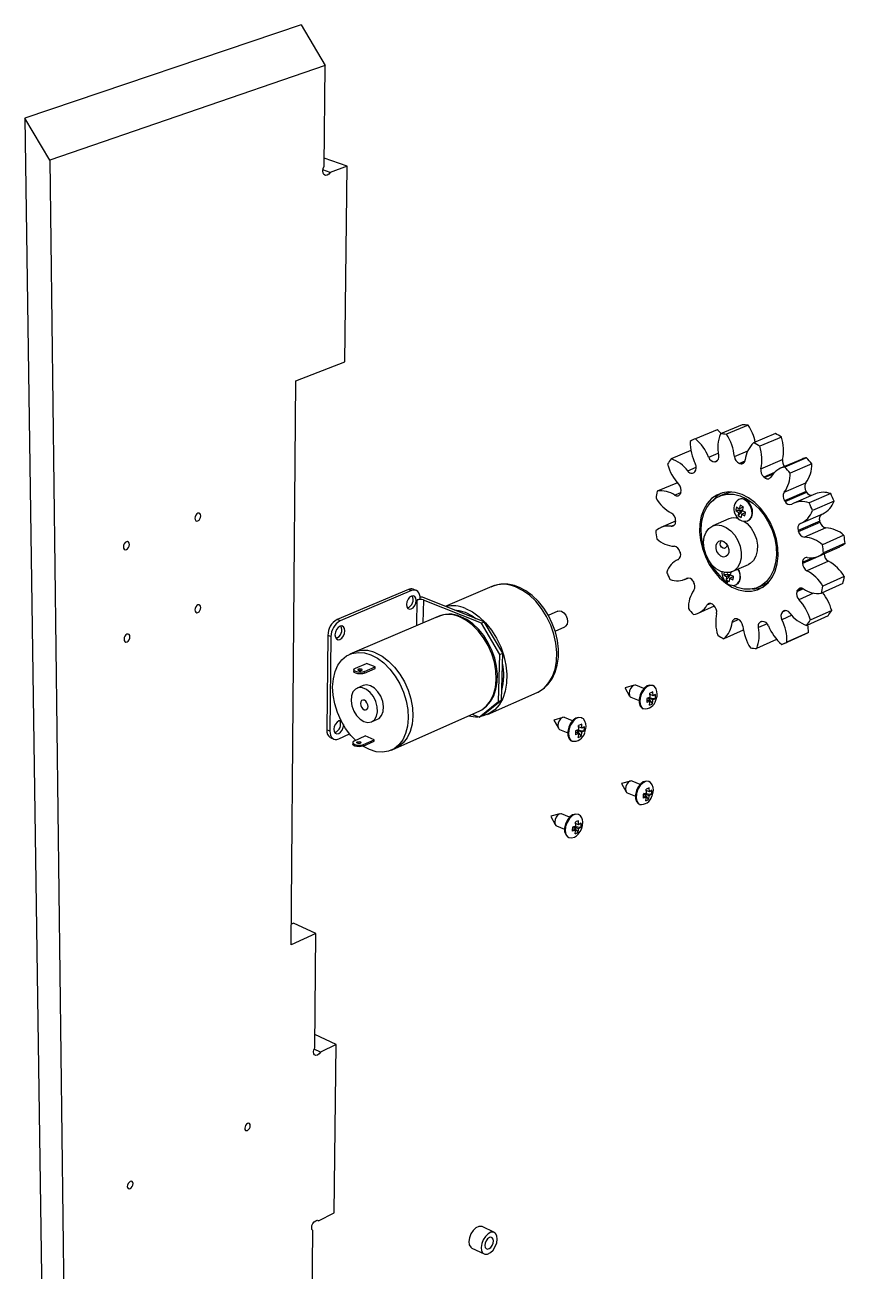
# Model space of a CAD drawing. Extents: x 0 to 161, y 0 to 257.
# Drawn here: x 72.5 to 156.6, y 128.6 to 256.5 of the extents above; entities that cross this region are included whole.
import ezdxf

# ---------------------------------------------------------------- set-up
doc = ezdxf.new("R2010")
doc.units = 0
doc.layers.get('0').update_dxf_attribs({"linetype": 'CONTINUOUS'})

msp = doc.modelspace()

# ---------------------------------------------------------------- linework, layer by layer
at = {"color": 7, "linetype": 'CONTINUOUS'}
for p, q in [((100.85, 256.5), (72.54, 246.95)), ((100.85, 256.5), (103.32, 252.34)), ((103.32, 252.34), (75.09, 242.62)), ((103.21, 242.01), (103.32, 252.34)), ((72.54, 246.95), (75.73, 24.4)), ((75.09, 242.62), (72.54, 246.95)), ((75.09, 242.62), (77.79, 23.05)), ((105.59, 242), (103.22, 242.82)), ((105.59, 242), (103.84, 241.37)), ((105.34, 221.93), (105.59, 242)), ((103.84, 241.37), (103.08, 241.63)), ((100.33, 220), (105.34, 221.93)), ((99.84, 162.11), (100.33, 220)), ((143.5, 214.97), (141.28, 214.04)), ((146.06, 215.48), (143.84, 214.55)), ((146.7, 215.44), (144.47, 214.5)), ((149.48, 214.57), (147.25, 213.63)), ((150.11, 214.21), (147.89, 213.27)), ((140.82, 212.83), (138.79, 211.98)), ((148, 210.97), (150.22, 211.92)), ((152.22, 211.96), (150, 211.01)), ((152.68, 212.09), (150.46, 211.14)), ((153.21, 211.48), (150.99, 210.52)), ((139.43, 209.53), (137.37, 208.66)), ((144.3, 208.41), (143.75, 208.17)), ((150.38, 208.55), (152.6, 209.51)), ((152.63, 208.65), (150.42, 207.69)), ((150.47, 207.61), (152.69, 208.57)), ((155.15, 208.42), (152.94, 207.46)), ((153.58, 208.39), (151.37, 207.43)), ((155.5, 207.64), (153.29, 206.67)), ((146.13, 206.69), (145.42, 206.69)), ((145.66, 206.15), (146.13, 206.69)), ((145.69, 206.5), (145.66, 206.15)), ((145.69, 206.5), (146.13, 206.69)), ((145.76, 206.86), (146.18, 207.05)), ((146.01, 206.32), (145.97, 205.97)), ((146.01, 206.32), (146.41, 206.49)), ((146.01, 206.32), (146.35, 206.15)), ((146.08, 206.68), (146.42, 206.52)), ((152.12, 205.37), (154.34, 206.34)), ((139.25, 205.59), (137.75, 204.94)), ((144.72, 205.82), (143.05, 205.1)), ((154.03, 205.58), (151.82, 204.62)), ((151.85, 204.52), (154.06, 205.49)), ((154.66, 204.91), (152.46, 203.94)), ((156.51, 204.14), (154.31, 203.16)), ((156.62, 203.32), (154.42, 202.34)), ((152.28, 201.27), (154.48, 202.25)), ((153.89, 201.99), (156.1, 202.97)), ((139.54, 201.67), (139.44, 201.62)), ((145.05, 200.41), (146.71, 201.14)), ((154.92, 201.48), (152.71, 200.49)), ((140.19, 199.62), (140.51, 199.75)), ((144.9, 200.1), (144.19, 200.1)), ((144.43, 199.57), (144.9, 200.1)), ((144.47, 199.91), (144.43, 199.57)), ((144.47, 199.91), (144.9, 200.1)), ((144.53, 200.27), (144.6, 200.3)), ((144.78, 199.73), (144.75, 199.39)), ((144.78, 199.73), (145.18, 199.91)), ((144.78, 199.73), (145.12, 199.57)), ((144.85, 200.09), (145.19, 199.93)), ((156.54, 199.92), (154.34, 198.93)), ((111.87, 198.58), (104.54, 195.49)), ((112.19, 198.46), (104.86, 195.36)), ((112.19, 198.46), (111.87, 198.58)), ((112.65, 198.48), (112.33, 198.61)), ((120.4, 198.89), (115.64, 196.85)), ((147.74, 198.82), (148.29, 199.06)), ((156.4, 199.19), (154.2, 198.2)), ((112.77, 197.5), (113.07, 197.63)), ((119.64, 195.26), (113.37, 197.76)), ((119.34, 195.13), (113.39, 197.5)), ((114.91, 195.82), (106.32, 192.14)), ((127.19, 196.34), (126.2, 195.91)), ((141.57, 196.15), (143.23, 196.89)), ((154.88, 195.89), (152.69, 194.9)), ((155.25, 196.42), (153.06, 195.43)), ((104.86, 195.36), (104.54, 195.49)), ((119.34, 195.13), (119.64, 195.26)), ((121.23, 191.91), (119.34, 195.13)), ((121.53, 192.04), (119.64, 195.26)), ((126.89, 194.31), (127.88, 194.75)), ((146.19, 194.42), (144.19, 193.52)), ((103.6, 193.87), (103.49, 184.19)), ((103.92, 193.74), (103.6, 193.87)), ((103.92, 193.74), (103.8, 184.06)), ((149.6, 193.45), (147.56, 192.53)), ((150.38, 193.04), (152.57, 194.04)), ((152.86, 194.18), (150.67, 193.19)), ((106.32, 192.14), (105.85, 191.94)), ((121.1, 187.08), (121.23, 191.91)), ((121.23, 191.91), (121.53, 192.04)), ((121.4, 187.21), (121.53, 192.04)), ((106.44, 190.52), (107.55, 191)), ((107.34, 190.15), (108.46, 190.63)), ((108.46, 190.63), (107.55, 191)), ((108.46, 190.47), (108.46, 190.63)), ((121.5, 191), (121.51, 191)), ((106.26, 190.34), (106.26, 190.18)), ((107.34, 189.99), (108.46, 190.47)), ((107.34, 189.99), (107.34, 190.15)), ((121.58, 189.4), (121.46, 189.49)), ((107.21, 188.72), (106.59, 188.45)), ((119.97, 185.75), (125.07, 188.02)), ((121.45, 189.11), (121.58, 189.01)), ((134.99, 188.75), (134.07, 188.48)), ((134.07, 188.47), (134.54, 187.64)), ((136, 188.41), (135.17, 188.75)), ((136.95, 187.66), (136.92, 188.08)), ((119.1, 185.47), (121.1, 187.08)), ((119.4, 185.61), (121.4, 187.21)), ((121.1, 187.08), (121.4, 187.21)), ((134.67, 187.52), (135.51, 187.18)), ((136.63, 187.11), (136.3, 186.99)), ((136.65, 187.52), (136.31, 187.41)), ((136.63, 187.11), (136.31, 187.24)), ((136.39, 187.46), (136.88, 186.86)), ((136.93, 187.25), (136.39, 187.46)), ((136.46, 187.46), (137.19, 187.4)), ((136.65, 187.52), (136.62, 187.94)), ((136.95, 187.66), (136.63, 187.79)), ((110.57, 182.29), (119.1, 186.09)), ((119.1, 185.47), (118.38, 185.77)), ((119.1, 186.09), (119.18, 186.12)), ((119.1, 185.47), (119.4, 185.61)), ((127.69, 185.46), (126.77, 185.18)), ((128.69, 185.12), (127.87, 185.45)), ((103.8, 184.06), (103.49, 184.19)), ((108.08, 185), (108.69, 185.27)), ((126.77, 185.18), (127.23, 184.34)), ((127.36, 184.22), (128.19, 183.88)), ((129.34, 184.21), (129, 184.09)), ((129.09, 184.15), (129.58, 183.54)), ((129.63, 183.93), (129.09, 184.15)), ((129.17, 184.15), (129.89, 184.08)), ((129.34, 184.21), (129.31, 184.63)), ((129.65, 184.35), (129.32, 184.48)), ((129.65, 184.35), (129.62, 184.77)), ((103.89, 183.37), (104.21, 183.24)), ((104.71, 183.26), (105.83, 183.76)), ((106.16, 182.88), (106.16, 182.72)), ((106.33, 183.06), (107.44, 183.55)), ((107.23, 182.52), (108.34, 183.01)), ((107.24, 182.68), (108.34, 183.17)), ((108.34, 183.17), (107.44, 183.55)), ((108.34, 183.01), (108.34, 183.17)), ((129.33, 183.79), (128.99, 183.93)), ((129.33, 183.79), (128.99, 183.67)), ((107.23, 182.52), (107.24, 182.68)), ((110.11, 182.09), (110.57, 182.29)), ((133.7, 178.66), (134.17, 177.83)), ((134.63, 178.93), (133.71, 178.67)), ((134.3, 177.72), (135.13, 177.37)), ((135.63, 178.58), (134.8, 178.93)), ((136.26, 177.69), (136.23, 178.1)), ((136.56, 177.83), (136.24, 177.96)), ((136.56, 177.83), (136.53, 178.24)), ((136.24, 177.28), (135.91, 177.16)), ((136.26, 177.69), (135.92, 177.57)), ((136.24, 177.28), (135.92, 177.42)), ((136, 177.64), (136.48, 177.04)), ((136.54, 177.42), (136, 177.64)), ((136.11, 177.64), (136.79, 177.58)), ((127.38, 175.56), (126.46, 175.31)), ((126.46, 175.3), (126.91, 174.46)), ((128.38, 175.21), (127.56, 175.56)), ((127.04, 174.34), (127.87, 173.99)), ((129, 173.89), (128.66, 173.77)), ((129.01, 174.3), (128.67, 174.18)), ((129, 173.89), (128.67, 174.03)), ((128.76, 174.26), (129.25, 173.65)), ((129.3, 174.03), (128.83, 174.23)), ((128.87, 174.25), (129.56, 174.19)), ((129.01, 174.3), (128.98, 174.72)), ((129.31, 174.44), (128.99, 174.58)), ((129.31, 174.44), (129.29, 174.86)), ((100.06, 164.33), (99.86, 164.24)), ((102.38, 163.29), (100.06, 164.33)), ((102.38, 163.29), (99.84, 162.11)), ((102.25, 151.57), (102.38, 163.29)), ((104.46, 151.89), (102.27, 152.91)), ((102.83, 151.11), (102.18, 151.42)), ((104.46, 151.89), (102.83, 151.11)), ((104.24, 134.62), (104.46, 151.89)), ((102.64, 133.81), (104.24, 134.62)), ((102.64, 133.81), (102.57, 133.85)), ((120.67, 132.61), (119.42, 133.21)), ((101.96, 123.88), (102.05, 132.8)), ((118.36, 131.01), (119.61, 130.41))]:
    msp.add_line(p, q, dxfattribs=at)
at = {"color": 8, "linetype": 'CONTINUOUS'}
for p, q in [((142.64, 212.15), (143.63, 212.56)), ((145.28, 212.23), (146.65, 212.81)), ((140.49, 210.75), (141.37, 211.12)), ((143.53, 211.78), (143.28, 211.68)), ((143.35, 211.69), (143.49, 211.75)), ((146.36, 211.76), (145.79, 211.52)), ((145.86, 211.49), (146.33, 211.69)), ((149.38, 210.58), (148.3, 210.12)), ((148.37, 210.06), (149.25, 210.44)), ((139.15, 208.26), (139.79, 208.53)), ((138.81, 205.07), (139.15, 205.22)), ((139.5, 201.65), (139.53, 201.66)), ((153.35, 201.84), (152.28, 201.37)), ((140.45, 199.74), (140.38, 199.71)), ((151.7, 198.38), (152.31, 198.66)), ((152.24, 198.69), (151.73, 198.46)), ((153.4, 198.2), (151.9, 197.52)), ((112.72, 194.88), (112.77, 197.5)), ((113.39, 197.5), (113.34, 195.15)), ((142.85, 197.14), (142.46, 196.97)), ((151.15, 195.93), (150.15, 195.48)), ((150.21, 196.29), (150.51, 196.42)), ((150.45, 196.42), (150.27, 196.34)), ((145.71, 195.5), (145.04, 195.2)), ((148.63, 195.07), (147.74, 194.67))]:
    msp.add_line(p, q, dxfattribs=at)
at = {"color": 7, "linetype": 'CONTINUOUS'}
for points in [[(103.84, 241.37), (103.69, 241.19), (103.52, 241.08), (103.35, 241.06), (103.2, 241.14), (103.11, 241.31), (103.08, 241.53), (103.11, 241.78), (103.21, 242.01)], [(149.66, 201.21), (149.75, 202.02), (149.72, 202.87), (149.58, 203.74), (149.33, 204.6), (148.97, 205.43), (148.51, 206.21), (147.98, 206.9), (147.38, 207.49), (146.73, 207.97), (146.06, 208.32), (145.37, 208.53), (144.7, 208.59), (144.06, 208.5), (143.46, 208.27), (142.93, 207.9), (142.48, 207.41), (142.13, 206.8), (141.88, 206.1), (141.74, 205.32), (141.71, 204.5), (141.8, 203.64), (142, 202.79), (142.3, 201.95), (142.7, 201.15), (143.19, 200.43), (143.75, 199.78), (144.37, 199.25), (145.02, 198.83), (145.7, 198.55), (146.38, 198.41), (147.04, 198.41), (147.66, 198.56), (148.23, 198.85), (148.73, 199.27), (149.14, 199.82), (149.45, 200.47), (149.66, 201.21)], [(143.9, 208.44), (143.49, 208.14), (143.06, 207.67)], [(144.3, 208.41), (144.46, 208.47), (144.98, 208.59)], [(142.24, 202.51), (142.05, 203.16), (141.9, 204), (141.87, 204.84), (141.95, 205.63), (142.15, 206.36), (142.45, 207), (142.85, 207.54), (143.35, 207.95), (143.91, 208.23), (144.53, 208.37), (145.19, 208.36), (145.86, 208.19), (146.53, 207.89)], [(146.53, 207.89), (147.18, 207.44), (147.78, 206.88), (148.32, 206.21), (148.78, 205.46), (149.15, 204.65), (149.41, 203.8), (149.56, 202.94), (149.59, 202.1), (149.5, 201.3), (149.29, 200.57), (148.98, 199.93), (148.57, 199.4), (148.07, 198.99), (147.5, 198.73), (146.88, 198.6), (146.23, 198.62), (145.56, 198.79), (145.1, 198.99)], [(145.86, 207.24), (145.79, 206.97), (145.76, 206.86)], [(146.18, 207.06), (145.95, 207.19), (145.86, 207.24)], [(146.6, 205.6), (146.78, 205.7), (146.98, 205.95), (147.09, 206.31), (147.06, 206.73), (146.93, 207.14), (146.69, 207.5), (146.38, 207.75)], [(146.59, 205.61), (146.62, 205.61), (146.88, 205.78), (147.06, 206.04), (147.14, 206.38), (147.12, 206.76), (147, 207.14), (146.78, 207.48), (146.51, 207.72), (146.45, 207.75)], [(90.58, 206.13), (90.55, 206.27), (90.49, 206.37), (90.39, 206.42), (90.27, 206.4), (90.16, 206.33), (90.06, 206.2), (89.99, 206.05), (89.97, 205.89), (89.99, 205.75), (90.06, 205.64), (90.16, 205.6), (90.27, 205.61), (90.39, 205.69), (90.49, 205.82), (90.55, 205.97), (90.58, 206.13)], [(145.49, 207.05), (145.43, 206.79), (145.42, 206.69)], [(145.42, 206.69), (145.61, 206.55), (145.69, 206.5)], [(145.49, 207.05), (145.67, 206.92), (145.76, 206.86)], [(145.66, 206.15), (145.88, 206.02), (145.97, 205.97)], [(146.18, 207.06), (146.1, 206.79), (146.08, 206.68)], [(146.35, 206.15), (146.4, 206.42), (146.42, 206.52)], [(144.45, 204.95), (144.91, 204.61), (145.31, 204.16), (145.64, 203.61), (145.86, 203.01), (145.97, 202.39), (145.96, 201.8), (145.82, 201.27), (145.58, 200.83), (145.24, 200.51), (144.82, 200.33), (144.36, 200.31), (143.88, 200.44), (143.4, 200.71), (142.97, 201.11), (142.61, 201.61), (142.34, 202.19), (142.17, 202.8), (142.12, 203.4), (142.19, 203.97), (142.38, 204.46), (142.67, 204.84), (143.05, 205.1), (143.49, 205.2), (143.97, 205.15), (144.45, 204.95)], [(146.24, 205.6), (146.58, 205.34), (146.98, 204.88), (147.3, 204.34), (147.53, 203.74), (147.63, 203.12), (147.62, 202.53), (147.49, 202), (147.24, 201.56), (146.9, 201.24), (146.71, 201.14)], [(83.26, 203.2), (83.23, 203.34), (83.16, 203.44), (83.06, 203.49), (82.94, 203.47), (82.83, 203.4), (82.73, 203.27), (82.66, 203.11), (82.64, 202.95), (82.66, 202.81), (82.73, 202.71), (82.83, 202.66), (82.95, 202.68), (83.07, 202.75), (83.17, 202.88), (83.23, 203.04), (83.26, 203.2)], [(144.18, 203.5), (144.42, 203.3), (144.6, 203.02), (144.69, 202.69), (144.69, 202.38), (144.59, 202.12), (144.4, 201.96), (144.16, 201.91), (143.9, 202), (143.67, 202.2), (143.49, 202.48), (143.4, 202.8), (143.4, 203.12), (143.5, 203.38), (143.69, 203.54), (143.93, 203.59), (144.18, 203.5)], [(144.53, 203.12), (144.53, 203.12), (144.45, 202.93), (144.37, 202.84), (144.26, 202.8), (144.13, 202.82), (143.96, 202.92), (143.84, 203.08), (143.81, 203.23), (143.84, 203.39), (143.93, 203.53), (143.97, 203.57)], [(144.23, 200.34), (144.21, 200.2), (144.19, 200.1)], [(144.19, 200.1), (144.38, 199.96), (144.47, 199.91)], [(144.43, 199.57), (144.65, 199.43), (144.75, 199.39)], [(144.95, 200.46), (144.87, 200.2), (144.85, 200.09)], [(145.12, 199.57), (145.17, 199.82), (145.19, 199.93)], [(145.44, 199.07), (145.65, 199.2), (145.82, 199.46), (145.9, 199.79), (145.88, 200.16), (145.76, 200.54), (145.67, 200.68)], [(113.07, 197.63), (113.06, 197.86), (113.01, 198.06), (112.93, 198.24), (112.82, 198.37), (112.69, 198.46), (112.53, 198.51), (112.36, 198.51), (112.19, 198.46)], [(125.03, 188.02), (125.15, 188.06), (125.71, 188.41), (126.19, 188.86), (126.59, 189.42), (126.9, 190.08), (127.12, 190.82), (127.23, 191.62), (127.23, 192.47), (127.13, 193.35), (126.92, 194.22), (126.61, 195.08), (126.21, 195.9), (125.73, 196.66), (125.18, 197.35), (124.56, 197.95), (123.89, 198.44), (123.24, 198.79), (123.07, 198.86)], [(148.84, 199.39), (148.62, 199.24), (148.29, 199.06)], [(90.57, 196.73), (90.55, 196.87), (90.49, 196.97), (90.39, 197.01), (90.27, 197), (90.16, 196.92), (90.06, 196.79), (90, 196.64), (89.97, 196.48), (90, 196.34), (90.06, 196.24), (90.16, 196.2), (90.27, 196.22), (90.39, 196.3), (90.49, 196.42), (90.55, 196.57), (90.57, 196.73)], [(112.18, 197.91), (111.98, 197.78), (111.82, 197.57), (111.71, 197.3), (111.67, 197.03), (111.7, 196.79), (111.8, 196.62), (111.96, 196.55), (112.15, 196.58), (112.34, 196.71), (112.51, 196.92), (112.62, 197.19), (112.66, 197.46), (112.63, 197.69), (112.52, 197.86), (112.37, 197.94), (112.18, 197.91)], [(116.56, 196.49), (117.01, 196.44), (117.69, 196.24)], [(119.18, 186.14), (119.39, 186.23), (119.87, 186.61), (120.28, 187.09), (120.6, 187.67), (120.83, 188.34), (120.96, 189.08), (120.98, 189.88), (120.9, 190.7), (120.71, 191.53), (120.42, 192.35), (120.04, 193.12), (119.58, 193.85), (119.06, 194.49), (118.47, 195.04), (117.84, 195.49), (117.24, 195.78)], [(117.69, 196.24), (118.38, 195.89), (118.82, 195.58)], [(117.7, 196.64), (118.42, 196.28), (119.12, 195.78), (119.77, 195.15), (120.37, 194.41), (120.89, 193.59), (121.32, 192.69), (121.64, 191.76), (121.86, 190.81), (121.95, 189.88), (121.93, 188.98), (121.78, 188.14), (121.53, 187.39), (121.16, 186.75), (120.7, 186.22), (120.15, 185.84), (119.53, 185.6), (119.26, 185.55)], [(127.19, 196.34), (127.31, 196.38), (127.56, 196.34)], [(127.56, 196.34), (127.8, 196.18), (128.01, 195.93), (128.14, 195.61), (128.18, 195.29), (128.12, 195.01), (127.97, 194.8), (127.88, 194.75)], [(104.85, 194.81), (104.65, 194.67), (104.49, 194.46), (104.37, 194.19), (104.33, 193.92), (104.37, 193.68), (104.48, 193.51), (104.64, 193.43), (104.83, 193.46), (105.03, 193.6), (105.19, 193.81), (105.31, 194.08), (105.35, 194.35), (105.31, 194.59), (105.21, 194.76), (105.04, 194.84), (104.85, 194.81)], [(83.31, 193.73), (83.29, 193.87), (83.22, 193.97), (83.12, 194.01), (83, 194), (82.89, 193.92), (82.79, 193.79), (82.72, 193.64), (82.7, 193.48), (82.72, 193.34), (82.79, 193.24), (82.89, 193.19), (83.01, 193.21), (83.12, 193.29), (83.22, 193.42), (83.29, 193.57), (83.31, 193.73)], [(106.44, 183.11), (105.96, 183.61), (105.42, 184.32), (104.95, 185.12), (104.58, 185.97), (104.3, 186.85), (104.14, 187.73), (104.09, 188.6), (104.16, 189.42), (104.34, 190.16), (104.63, 190.81), (105.03, 191.35), (105.51, 191.76), (106.07, 192.02), (106.69, 192.13), (107.34, 192.08), (108.02, 191.88)], [(108.02, 191.88), (108.7, 191.53), (109.35, 191.04), (109.96, 190.42), (110.51, 189.7), (110.98, 188.9), (111.36, 188.04), (111.63, 187.15), (111.8, 186.25), (111.84, 185.38), (111.77, 184.55), (111.57, 183.81), (111.27, 183.16), (110.87, 182.63), (110.38, 182.23), (109.82, 181.98), (109.2, 181.89), (108.54, 181.94), (107.87, 182.15), (107.2, 182.51), (107.19, 182.52)], [(108.48, 192.08), (109.16, 191.73), (109.81, 191.24), (110.42, 190.62), (110.97, 189.9), (111.44, 189.1), (111.82, 188.24), (112.1, 187.35), (112.26, 186.45), (112.3, 185.58), (112.23, 184.76), (112.03, 184.01), (111.73, 183.36), (111.33, 182.83), (110.84, 182.44), (110.57, 182.29)], [(108.48, 192.08), (109.16, 191.73), (109.81, 191.24), (110.42, 190.62), (110.97, 189.9), (111.44, 189.1), (111.82, 188.24), (112.1, 187.35), (112.26, 186.45), (112.3, 185.58), (112.23, 184.76), (112.03, 184.01), (111.73, 183.36), (111.33, 182.83), (110.84, 182.44), (110.57, 182.29)], [(107.34, 190.15), (107.14, 190.09), (106.9, 190.07), (106.66, 190.09), (106.46, 190.15), (106.32, 190.24), (106.26, 190.34), (106.31, 190.44), (106.44, 190.52)], [(107.34, 189.99), (107.14, 189.93), (106.9, 189.91), (106.66, 189.93), (106.45, 189.99), (106.31, 190.07), (106.26, 190.17), (106.26, 190.18)], [(106.74, 190.27), (106.81, 190.25), (106.9, 190.24), (106.98, 190.25), (107.05, 190.27), (107.1, 190.3), (107.11, 190.34), (107.1, 190.37), (107.05, 190.4), (106.97, 190.42), (106.89, 190.43), (106.8, 190.42), (106.73, 190.4), (106.68, 190.37), (106.67, 190.34), (106.69, 190.3), (106.74, 190.27)], [(107.3, 185.03), (107.71, 184.93), (108.07, 185), (108.37, 185.22), (108.58, 185.58), (108.68, 186.03), (108.66, 186.55), (108.52, 187.09), (108.27, 187.59), (107.94, 188.02), (107.56, 188.33), (107.15, 188.5), (106.76, 188.51), (106.43, 188.36), (106.17, 188.07), (106.01, 187.66), (105.98, 187.16), (106.06, 186.63), (106.26, 186.11), (106.55, 185.64), (106.91, 185.27), (107.3, 185.03)], [(107.97, 188.7), (107.57, 188.79), (107.21, 188.72)], [(108.69, 185.27), (108.85, 185.36), (109.11, 185.65), (109.26, 186.07), (109.3, 186.56), (109.22, 187.09), (109.02, 187.62), (108.73, 188.09), (108.37, 188.46), (107.97, 188.7)], [(135.17, 188.75), (135.11, 188.76), (134.94, 188.73), (134.78, 188.61), (134.63, 188.42), (134.53, 188.18), (134.48, 187.94), (134.51, 187.72), (134.6, 187.57), (134.67, 187.52)], [(136.94, 188.69), (136.91, 188.72), (136.62, 188.76), (136.33, 188.68), (136.05, 188.47), (135.8, 188.16), (135.61, 187.78), (135.51, 187.37), (135.51, 186.97), (135.63, 186.62), (135.83, 186.41), (135.95, 186.37)], [(136.93, 188.7), (136.9, 188.72), (136.62, 188.74), (136.31, 188.6), (136.01, 188.32), (135.77, 187.92), (135.62, 187.48), (135.57, 187.04), (135.64, 186.67), (135.82, 186.42), (135.94, 186.35)], [(136.92, 188.08), (136.71, 187.98), (136.62, 187.94)], [(137.23, 187.21), (137.35, 187.65), (137.36, 187.83), (137.34, 188.12), (137.25, 188.39), (137.08, 188.61), (136.9, 188.72)], [(107.32, 186.24), (107.47, 186.22), (107.6, 186.27), (107.69, 186.39), (107.72, 186.57), (107.69, 186.76), (107.61, 186.96), (107.48, 187.11), (107.34, 187.21), (107.19, 187.24), (107.06, 187.19), (106.97, 187.06), (106.94, 186.89), (106.97, 186.69), (107.05, 186.5), (107.17, 186.34), (107.32, 186.24)], [(136.31, 187.41), (136.3, 187.1), (136.3, 186.99)], [(136.57, 186.72), (136.62, 186.99), (136.63, 187.11)], [(136.57, 186.72), (136.8, 186.82), (136.88, 186.86)], [(136.88, 186.86), (136.92, 187.13), (136.93, 187.25)], [(137.19, 187.4), (137.01, 187.29), (136.93, 187.25)], [(137.2, 187.81), (137.03, 187.7), (136.95, 187.66)], [(137.19, 187.4), (137.2, 187.69), (137.2, 187.81)], [(127.87, 185.45), (127.81, 185.47), (127.64, 185.44), (127.46, 185.31), (127.32, 185.12), (127.21, 184.88), (127.17, 184.63), (127.2, 184.42), (127.29, 184.27), (127.36, 184.22)], [(129.64, 185.39), (129.61, 185.42), (129.31, 185.46), (129.02, 185.37), (128.74, 185.17), (128.48, 184.85), (128.29, 184.46), (128.19, 184.05), (128.19, 183.64), (128.3, 183.32), (128.49, 183.1), (128.63, 183.05)], [(129.62, 185.41), (129.6, 185.42), (129.31, 185.44), (129, 185.3), (128.7, 185.01), (128.45, 184.61), (128.3, 184.16), (128.26, 183.72), (128.33, 183.35), (128.51, 183.1), (128.63, 183.03)], [(129.94, 183.89), (130.06, 184.33), (130.07, 184.51), (130.05, 184.81), (129.96, 185.08), (129.79, 185.3), (129.6, 185.42)], [(104.73, 185.12), (104.54, 184.98), (104.37, 184.77), (104.26, 184.51), (104.22, 184.24), (104.25, 184), (104.36, 183.84), (104.52, 183.76), (104.71, 183.8), (104.91, 183.93), (105.07, 184.15), (105.18, 184.41), (105.23, 184.68), (105.22, 184.73)], [(105, 185.13), (104.92, 185.15), (104.73, 185.12)], [(129.62, 184.77), (129.4, 184.67), (129.31, 184.63)], [(129.91, 184.5), (129.73, 184.39), (129.65, 184.35)], [(129.89, 184.08), (129.91, 184.38), (129.91, 184.5)], [(103.8, 184.06), (103.82, 183.83), (103.87, 183.63), (103.95, 183.46), (104.06, 183.33), (104.2, 183.24), (104.36, 183.2), (104.53, 183.2), (104.71, 183.26)], [(106.33, 183.06), (106.2, 182.97), (106.16, 182.87), (106.21, 182.77), (106.35, 182.68), (106.56, 182.62), (106.8, 182.6), (107.04, 182.62), (107.24, 182.68)], [(106.94, 182.94), (106.99, 182.91), (107.01, 182.87), (106.99, 182.83), (106.95, 182.8), (106.87, 182.78), (106.79, 182.77), (106.7, 182.78), (106.63, 182.8), (106.58, 182.83), (106.56, 182.87), (106.58, 182.91), (106.62, 182.94), (106.69, 182.96), (106.78, 182.97), (106.86, 182.96), (106.94, 182.94)], [(129, 184.09), (128.99, 183.79), (128.99, 183.67)], [(129.27, 183.4), (129.32, 183.67), (129.33, 183.79)], [(129.27, 183.4), (129.5, 183.5), (129.58, 183.54)], [(129.58, 183.54), (129.62, 183.81), (129.63, 183.93)], [(129.89, 184.08), (129.72, 183.97), (129.63, 183.93)], [(107.23, 182.52), (107.03, 182.46), (106.8, 182.44), (106.56, 182.46), (106.35, 182.52), (106.21, 182.61), (106.16, 182.71), (106.16, 182.72)], [(134.8, 178.93), (134.73, 178.94), (134.57, 178.91), (134.4, 178.79), (134.26, 178.59), (134.16, 178.36), (134.11, 178.12), (134.14, 177.91), (134.23, 177.76), (134.3, 177.72)], [(136.55, 178.85), (136.51, 178.88), (136.23, 178.92), (135.94, 178.83), (135.67, 178.63), (135.41, 178.32), (135.23, 177.94), (135.13, 177.53), (135.13, 177.14), (135.23, 176.83), (135.42, 176.61), (135.46, 176.59)], [(136.53, 178.87), (136.51, 178.88), (136.23, 178.9), (135.92, 178.75), (135.63, 178.47), (135.39, 178.08), (135.24, 177.64), (135.19, 177.21), (135.26, 176.85), (135.44, 176.6), (135.55, 176.54)], [(136.53, 178.24), (136.32, 178.14), (136.23, 178.1)], [(136.83, 177.38), (136.95, 177.81), (136.97, 177.99), (136.95, 178.28), (136.86, 178.55), (136.69, 178.77), (136.52, 178.88)], [(136.81, 177.98), (136.64, 177.87), (136.56, 177.83)], [(136.79, 177.58), (136.81, 177.87), (136.81, 177.98)], [(135.92, 177.57), (135.92, 177.27), (135.91, 177.16)], [(136.19, 176.9), (136.23, 177.17), (136.24, 177.28)], [(136.19, 176.9), (136.4, 177), (136.48, 177.04)], [(136.48, 177.04), (136.53, 177.31), (136.54, 177.42)], [(136.79, 177.58), (136.62, 177.47), (136.54, 177.42)], [(127.56, 175.56), (127.49, 175.57), (127.32, 175.54), (127.15, 175.42), (127, 175.22), (126.9, 174.98), (126.86, 174.74), (126.88, 174.53), (126.97, 174.38), (127.04, 174.34)], [(129.31, 175.48), (129.27, 175.51), (128.98, 175.54), (128.69, 175.45), (128.41, 175.25), (128.15, 174.93), (127.97, 174.55), (127.87, 174.14), (127.87, 173.74), (127.98, 173.43), (128.17, 173.21), (128.3, 173.16)], [(129.31, 175.49), (129.27, 175.51), (128.98, 175.52), (128.67, 175.38), (128.37, 175.09), (128.13, 174.69), (127.97, 174.25), (127.93, 173.82), (128.01, 173.45), (128.18, 173.21), (128.3, 173.14)], [(128.28, 173.15), (128.59, 173.1), (128.87, 173.17), (129.09, 173.3), (129.25, 173.46), (129.47, 173.75), (129.62, 174.06), (129.71, 174.37), (129.74, 174.73), (129.71, 174.94), (129.63, 175.16), (129.5, 175.36), (129.28, 175.5)], [(128.67, 174.18), (128.66, 173.88), (128.66, 173.77)], [(128.94, 173.51), (128.99, 173.77), (129, 173.89)], [(129.29, 174.86), (129.07, 174.76), (128.98, 174.72)], [(129.25, 173.65), (129.29, 173.92), (129.3, 174.03)], [(129.56, 174.19), (129.38, 174.08), (129.3, 174.03)], [(129.57, 174.6), (129.4, 174.49), (129.31, 174.44)], [(129.56, 174.19), (129.57, 174.48), (129.57, 174.6)], [(128.94, 173.51), (129.17, 173.61), (129.25, 173.65)], [(102.83, 151.11), (102.7, 150.93), (102.54, 150.81), (102.38, 150.78), (102.24, 150.83), (102.15, 150.95), (102.12, 151.14), (102.16, 151.36), (102.25, 151.57)], [(95.65, 143.57), (95.63, 143.69), (95.57, 143.78), (95.47, 143.81), (95.37, 143.78), (95.26, 143.71), (95.17, 143.58), (95.11, 143.44), (95.08, 143.3), (95.1, 143.17), (95.16, 143.09), (95.26, 143.06), (95.36, 143.08), (95.47, 143.16), (95.56, 143.28), (95.62, 143.43), (95.65, 143.57)], [(83.63, 137.62), (83.6, 137.74), (83.54, 137.83), (83.44, 137.86), (83.33, 137.83), (83.22, 137.75), (83.13, 137.62), (83.06, 137.48), (83.04, 137.33), (83.07, 137.21), (83.13, 137.12), (83.23, 137.09), (83.34, 137.12), (83.45, 137.2), (83.54, 137.32), (83.6, 137.47), (83.63, 137.62)], [(102.05, 132.8), (101.96, 132.92), (101.94, 133.1), (101.97, 133.31), (102.06, 133.52), (102.19, 133.7), (102.35, 133.82), (102.51, 133.86), (102.64, 133.81)], [(119.42, 133.21), (119.33, 133.24), (119.06, 133.23), (118.77, 133.08), (118.5, 132.81), (118.27, 132.46), (118.12, 132.07), (118.06, 131.68), (118.1, 131.34), (118.24, 131.1), (118.36, 131.01)], [(120.97, 131.94), (120.93, 132.28), (120.79, 132.52), (120.58, 132.65), (120.31, 132.63), (120.02, 132.48), (119.75, 132.21), (119.52, 131.86), (119.37, 131.47), (119.31, 131.08), (119.35, 130.74), (119.49, 130.5), (119.7, 130.38), (119.97, 130.39), (120.26, 130.54), (120.53, 130.81), (120.76, 131.16), (120.91, 131.56), (120.97, 131.94)], [(120.58, 131.74), (120.56, 131.94), (120.46, 132.07), (120.32, 132.12), (120.16, 132.08), (119.98, 131.95), (119.84, 131.75), (119.74, 131.51), (119.7, 131.28), (119.72, 131.08), (119.82, 130.95), (119.96, 130.9), (120.13, 130.95), (120.3, 131.08), (120.44, 131.27), (120.54, 131.51), (120.58, 131.74)]]:
    msp.add_lwpolyline(points, dxfattribs=at)
at = {"color": 8, "linetype": 'CONTINUOUS'}
for points in [[(125.07, 188.02), (125.25, 188.11), (125.8, 188.5), (126.26, 189.02), (126.63, 189.66), (126.89, 190.41), (127.04, 191.24), (127.07, 192.13), (126.98, 193.06), (126.77, 194.01), (126.45, 194.93), (126.02, 195.82), (125.5, 196.64), (124.91, 197.37), (124.26, 197.99), (123.56, 198.49), (122.84, 198.85)], [(119.18, 186.12), (119.38, 186.23), (119.87, 186.63), (120.28, 187.16), (120.59, 187.8), (120.78, 188.54), (120.87, 189.36), (120.83, 190.22), (120.67, 191.11), (120.4, 191.99), (120.03, 192.84), (119.56, 193.63), (119.02, 194.34), (118.41, 194.95), (117.76, 195.43), (117.09, 195.77)]]:
    msp.add_lwpolyline(points, dxfattribs=at)
at = {"color": 7, "linetype": 'CONTINUOUS'}
for centre, radius, start, end in [((140.95, 211.81), 4.06, 42.9663, 51.0526), ((145.94, 208.73), 6.75, 83.5132, 88.9152), ((142.43, 212.65), 5.1, 11.8756, 33.1305), ((143.63, 208.76), 5.79, 114.0095, 119.9688), ((145.69, 213.69), 4.95, 179.1351, 206.863), ((138.27, 210.44), 4.69, 21.3393, 50.1259), ((147.54, 213.15), 3.96, 159.2835, 191.6727), ((143.7, 207.81), 6.73, 83.416, 88.8301), ((140.2, 211.71), 5.1, 5.809, 33.1621), ((149.12, 211.62), 2.75, 132.8363, 174.4973), ((142.68, 204.74), 10, 58.6035, 62.7824), ((144.94, 205.7), 9.97, 58.7053, 62.8894), ((145.92, 212.87), 4.4, 347.5038, 17.8102), ((143.18, 212.18), 0.513, 289.4916, 19.1138), ((143.68, 211.92), 4.42, 347.6365, 17.856), ((144.8, 207.63), 7.42, 144.0951, 149.1165), ((143.24, 212.75), 4.99, 195.2864, 222.7197), ((137.67, 208.65), 3.52, 36.6603, 71.4755), ((140.67, 211.09), 0.703, 320.3677, 31.4862), ((143.26, 212.32), 0.642, 195.7179, 271.9222), ((144.18, 207.22), 4.55, 100.4511, 101.3626), ((146.11, 212.28), 0.829, 183.6135, 247.329), ((143.96, 205.62), 6.17, 72.0162, 72.7664), ((145.98, 211.88), 0.405, 252.8836, 359.7872), ((148.87, 210.8), 0.889, 168.7542, 229.6018), ((150.81, 209.13), 2.04, 99.9193, 151.1085), ((151.09, 211.74), 0.888, 168.7592, 219.3711), ((140.14, 201.64), 14.02, 39.3031, 42.6481), ((152.99, 210.18), 1.94, 99.1843, 113.1581), ((150.03, 211.39), 3.18, 323.8118, 1.614), ((142.44, 202.64), 13.93, 39.353, 42.7096), ((140.9, 210.97), 0.463, 208.9836, 305.1398), ((144.29, 207.19), 4.62, 131.726, 132.6371), ((142.54, 203.14), 9.04, 49.8989, 50.4844), ((148.67, 210.34), 0.413, 222.1523, 327.8317), ((147.81, 210.43), 3.19, 323.9416, 1.7312), ((148.17, 206.37), 11.04, 168.0436, 171.8779), ((137.78, 206.32), 2.38, 54.7099, 99.93), ((139.39, 208.56), 0.382, 231.4773, 341.5997), ((138.96, 208.77), 0.862, 342.7036, 43.9599), ((146.14, 206.02), 6.83, 158.5567, 159.2501), ((151.04, 208.15), 0.772, 148.6751, 216.0139), ((153.25, 209.1), 0.769, 148.4995, 216.0092), ((142.88, 202.4), 11.59, 32.1603, 32.6554), ((153.21, 208.83), 0.586, 206.1868, 271.5272), ((154.4, 206.41), 2.14, 69.4624, 112.5161), ((140.75, 201.47), 15.99, 22.6798, 25.7432), ((140.74, 209.98), 4.05, 210.2814, 241.7276), ((146.29, 206.88), 1.09, 120.9756, 209.0415), ((145.99, 207.17), 0.701, 56.3494, 113.3461), ((146.05, 207.15), 0.727, 56.4873, 115.0355), ((140.59, 201.4), 11.67, 32.1377, 32.6308), ((150.96, 207.83), 0.537, 203.941, 291.4238), ((152.19, 205.49), 2.11, 69.1594, 119.2407), ((138.43, 200.46), 16.11, 22.6956, 25.7465), ((153.38, 208.37), 2.24, 295.1569, 340.9931), ((138.38, 205.66), 0.87, 358.9354, 59.6137), ((145.26, 204.46), 1.46, 72.8622, 111.8872), ((146.36, 206.65), 1.06, 196.0773, 286.0941), ((151.18, 207.39), 2.22, 292.9449, 341.2218), ((154.57, 205.82), 0.592, 127.1856, 203.0443), ((138.49, 203.24), 1.85, 80.1144, 133.4964), ((151.87, 206.3), 14.76, 186.681, 189.8303), ((138.84, 205.48), 0.416, 265.9166, 8.9992), ((149.07, 205.5), 9.83, 179.1947, 179.7375), ((152.34, 204.85), 0.574, 120.6435, 203.8997), ((140.39, 201.25), 11.92, 15.8952, 16.3818), ((142.67, 202.25), 11.83, 15.852, 16.3405), ((154.77, 205.63), 0.728, 191.5932, 261.7208), ((154.52, 201.98), 2.93, 47.235, 87.1885), ((139.26, 205.82), 2.81, 226.5993, 266.8244), ((152.56, 204.67), 0.732, 191.6104, 261.5552), ((152.31, 201.01), 2.94, 47.1309, 87.0703), ((155.29, 204.78), 1.97, 294.0309, 312.336), ((142.13, 201.78), 14.58, 6.03, 9.2844), ((138.99, 202.31), 0.719, 11.5885, 80.9147), ((139.21, 202.13), 0.56, 301.5226, 24.51), ((151.12, 205.76), 11.9, 196.1171, 196.5949), ((153.08, 203.81), 1.99, 260.0878, 312.1572), ((139.83, 200.78), 14.67, 6.1083, 9.3518), ((155.35, 202.23), 0.869, 178.4708, 240.1876), ((140.33, 199.73), 2.09, 113.1761, 162.2331), ((148.11, 204.27), 6.09, 207.9123, 234.7928), ((152.7, 201.43), 0.43, 84.9818, 187.6451), ((142.58, 201.51), 9.7, 358.5915, 359.149), ((153.15, 201.25), 0.875, 178.5756, 240.0603), ((152.97, 197.82), 4.14, 30.4909, 62.0195), ((153.18, 206.61), 16.11, 202.802, 205.7694), ((139.42, 201.45), 1.98, 248.1485, 299.0012), ((140.56, 199.22), 0.523, 23.425, 110.499), ((145.23, 200.3), 1.23, 176.1636, 205.6467), ((145.13, 200.06), 1.06, 196.5166, 286.3829), ((144.75, 199.95), 1.13, 306.6825, 38.9378), ((150.75, 196.82), 4.17, 30.4645, 61.8994), ((145.9, 201.66), 10.79, 346.7603, 350.7251), ((112.13, 198.04), 0.607, 70.0139, 115.4523), ((121.72, 195.88), 3.26, 65.691, 115.3811), ((143.59, 196.74), 3.03, 144.1697, 182.3074), ((150.81, 205.54), 11.52, 212.0174, 212.5068), ((140.48, 198.9), 0.756, 329.3031, 36.164), ((147.26, 201.41), 2.77, 267.0415, 291.7977), ((152.51, 198.12), 0.852, 161.8972, 224.3432), ((145.59, 200.92), 6.61, 337.454, 338.1731), ((152.1, 198.32), 0.397, 51.0804, 159.4988), ((153.81, 200.71), 2.54, 234.8679, 278.7927), ((143.66, 200.65), 10.82, 346.8801, 350.8402), ((150.41, 195.11), 5.02, 15.2247, 38.8259), ((111.44, 197.53), 0.906, 290.7293, 26.6152), ((113.08, 196.64), 0.917, 70.1722, 109.8278), ((113.06, 196.9), 0.909, 70.3141, 91.3055), ((116.4, 193.61), 3.3, 66.7711, 102.4241), ((140.8, 197.88), 1.9, 278.5789, 331.0898), ((142.79, 196.75), 0.4, 40.8105, 146.8693), ((149.06, 203.97), 9.17, 229.3831, 229.952), ((142.59, 196.28), 0.88, 349.2214, 49.3657), ((148.23, 194.12), 5.01, 15.2022, 42.8465), ((116.06, 193.26), 2.79, 64.8668, 118.1517), ((151.53, 205.48), 14.1, 218.9421, 222.1863), ((147.63, 195.22), 4.27, 167.8009, 198.1104), ((150.73, 195.84), 0.681, 138.9535, 211.8818), ((147.17, 199.9), 4.72, 310.1439, 311.0338), ((150.53, 195.93), 0.481, 29.2652, 123.0789), ((153.9, 198.37), 3.68, 216.8209, 250.8044), ((149.16, 200.34), 7.24, 322.1081, 327.2547), ((105.44, 193.88), 1.84, 119.2652, 180.2467), ((105.76, 193.75), 1.84, 119.2863, 180.2306), ((104.13, 194.42), 0.905, 289.1777, 27.1112), ((142.49, 195.44), 2.56, 311.7057, 354.6398), ((145.43, 195.19), 0.389, 70.7799, 179.4058), ((147.59, 201.45), 6.23, 250.9501, 251.6877), ((145.3, 194.77), 0.836, 4.0442, 66.6143), ((151.15, 195.35), 5.04, 185.9377, 213.1546), ((144.06, 193.9), 3.76, 338.5792, 11.8148), ((148.2, 194.83), 0.491, 107.4474, 199.3618), ((147.36, 199.75), 4.5, 278.8416, 279.7621), ((148.13, 194.65), 0.66, 16.1779, 90.5385), ((153.21, 196.59), 4.77, 201.4692, 229.8357), ((145.84, 193.29), 4.83, 358.7794, 26.983), ((146.97, 199.33), 7.23, 322.2077, 327.3654), ((148.53, 194.33), 4.33, 358.0491, 8.322), ((149.03, 202.49), 10.19, 237.636, 241.6776), ((147.99, 198.29), 5.76, 291.7516, 297.7178), ((150.16, 199.34), 5.82, 294.4549, 297.6979), ((107.33, 189.59), 2.74, 65.1791, 111.7221), ((147.92, 199.4), 6.88, 261.6626, 266.9385), ((115.45, 189.78), 6.18, 345.2824, 11.6642), ((106.88, 189.78), 0.494, 76.6791, 101.9483), ((134.08, 188.47), 0.00588, 113.4475, 202.5787), ((136.12, 187.48), 1.14, 260.7925, 346.4892), ((118.83, 188.82), 3.3, 255.9895, 272.6701), ((104.28, 184.07), 0.806, 171.5733, 240.687), ((104.01, 184.76), 0.901, 289.3098, 26.0797), ((126.77, 185.18), 0.00591, 113.1455, 202.2291), ((128.82, 184.16), 1.15, 260.092, 346.0723), ((106.78, 182.33), 0.475, 75.2796, 103.528), ((133.71, 178.67), 0.00581, 112.6108, 202.1554), ((135.73, 177.65), 1.13, 260.2951, 345.9127), ((126.46, 175.3), 0.00586, 112.3019, 201.7518)]:
    msp.add_arc(centre, radius, start, end, dxfattribs=at)
at = {"color": 8, "linetype": 'CONTINUOUS'}
for centre, radius, start, end in [((121.57, 195.95), 3.16, 66.3443, 111.754), ((115.95, 193.24), 2.78, 65.7965, 111.8268)]:
    msp.add_arc(centre, radius, start, end, dxfattribs=at)

doc.saveas('drawing.dxf')
